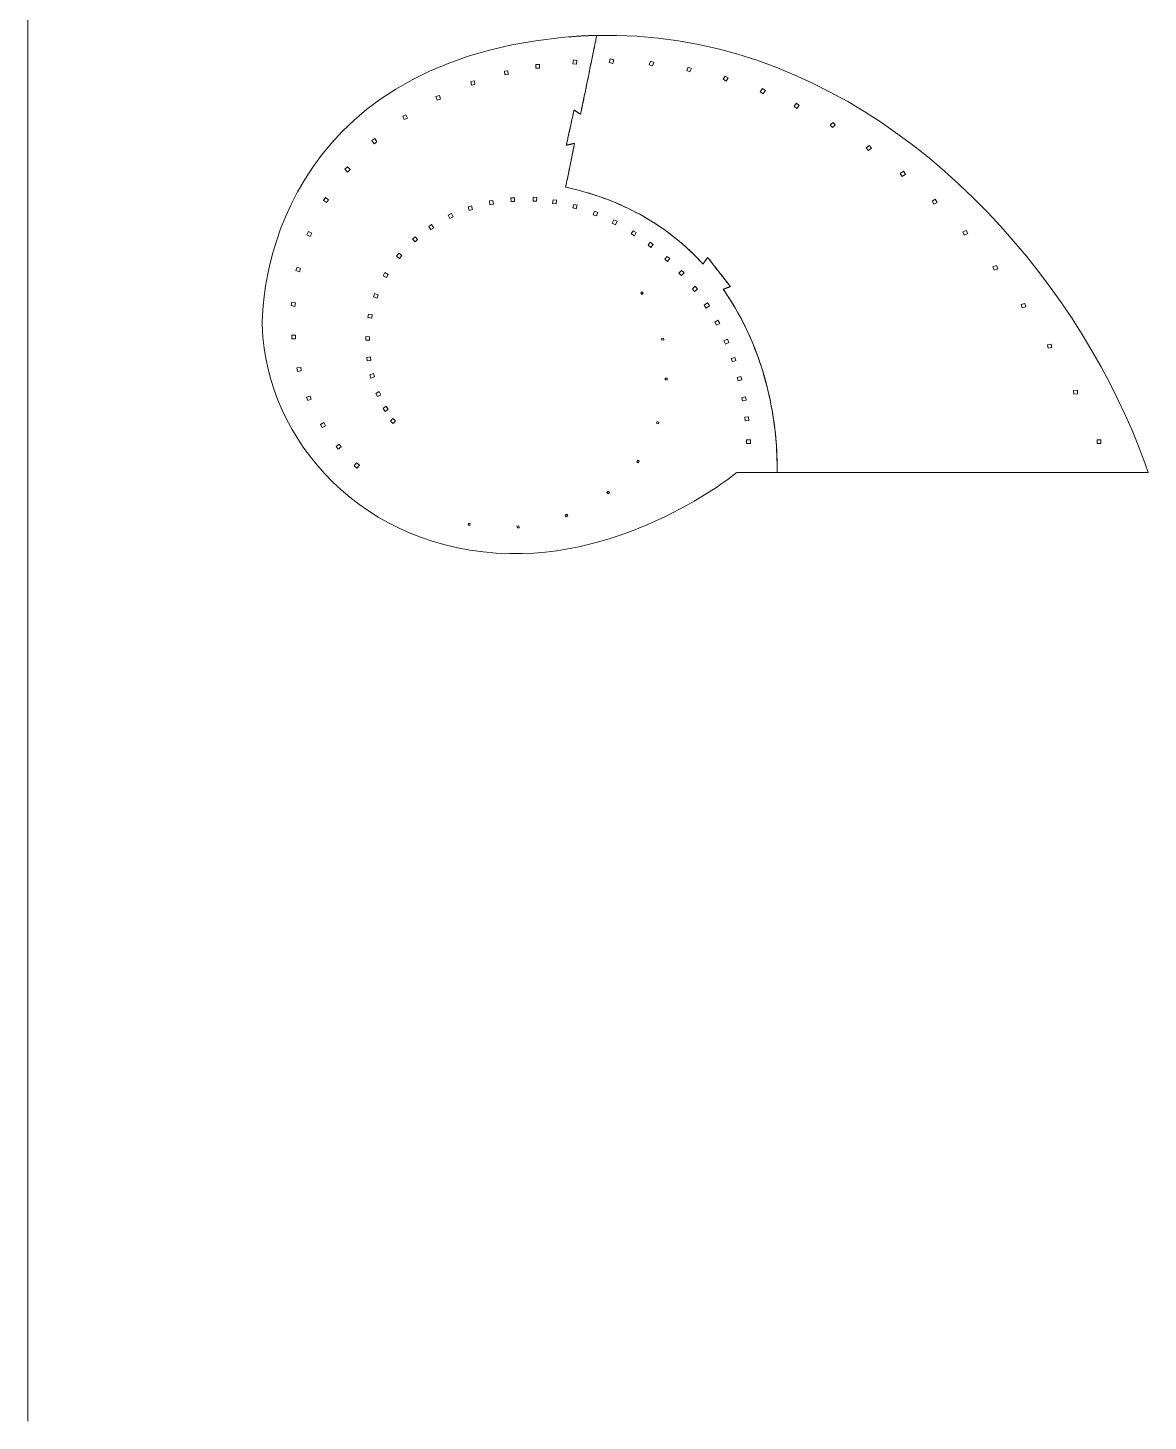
# Model space of a CAD drawing. Header units: inches. Extents: x -11188 to 11060, y -18103 to 6291.
# Drawn here: x 3639 to 5613, y -3267 to -812 of the extents above; entities that cross this region are included whole.
import ezdxf

# ---------------------------------------------------------------- set-up
doc = ezdxf.new("R2010")
doc.units = ezdxf.units.IN
doc.header["$MEASUREMENT"] = 0
doc.layers.add('PRINT', color=7, linetype='Continuous', lineweight=9)
doc.layers.add('SECT-ELEV_dwg', color=8, linetype='Continuous', lineweight=9)

# ---------------------------------------------------------------- blocks, each defined once
blk = doc.blocks.new('SECT-ELEV_dwg_block 158-315270-Level 1')
at = {"layer": 'PRINT', "flags": 128}
blk.add_lwpolyline([(31.6, -52.51), (31.87, -52.02), (31.41, -51.77), (31.14, -52.26)], close=True, dxfattribs=at)
blk = doc.blocks.new('SECT-ELEV_dwg_block 159-315271-Level 1')
at = {"layer": 'PRINT', "flags": 128}
blk.add_lwpolyline([(34.41, -53.72), (34.59, -53.19), (34.1, -53.02), (33.92, -53.55)], close=True, dxfattribs=at)
blk = doc.blocks.new('SECT-ELEV_dwg_block 160-315272-Level 1')
at = {"layer": 'PRINT', "flags": 128}
blk.add_lwpolyline([(36.9, -54.38), (36.98, -53.83), (36.46, -53.76), (36.39, -54.31)], close=True, dxfattribs=at)
blk = doc.blocks.new('SECT-ELEV_dwg_block 161-315273-Level 1')
at = {"layer": 'PRINT', "flags": 128}
blk.add_lwpolyline([(39.75, -54.75), (39.73, -54.2), (39.21, -54.22), (39.23, -54.77)], close=True, dxfattribs=at)
blk = doc.blocks.new('SECT-ELEV_dwg_block 162-315274-Level 1')
at = {"layer": 'PRINT', "flags": 128}
blk.add_lwpolyline([(42.2, -54.76), (42.09, -54.22), (41.58, -54.32), (41.69, -54.87)], close=True, dxfattribs=at)
blk = doc.blocks.new('SECT-ELEV_dwg_block 163-315275-Level 1')
at = {"layer": 'PRINT', "flags": 128}
blk.add_lwpolyline([(44.33, -54.55), (44.11, -54.04), (43.63, -54.24), (43.85, -54.75)], close=True, dxfattribs=at)
blk = doc.blocks.new('SECT-ELEV_dwg_block 164-315276-Level 1')
at = {"layer": 'PRINT', "flags": 128}
blk.add_lwpolyline([(30.76, -62.82), (30.58, -63.35), (31.08, -63.51), (31.25, -62.99)], close=True, dxfattribs=at)
blk = doc.blocks.new('SECT-ELEV_dwg_block 165-315277-Level 1')
at = {"layer": 'PRINT', "flags": 128}
blk.add_lwpolyline([(35.13, -63.52), (35.05, -64.07), (35.57, -64.14), (35.64, -63.59)], close=True, dxfattribs=at)
blk = doc.blocks.new('SECT-ELEV_dwg_block 166-315278-Level 1')
at = {"layer": 'PRINT', "flags": 128}
blk.add_lwpolyline([(39.52, -63.54), (39.54, -64.1), (40.06, -64.08), (40.04, -63.52)], close=True, dxfattribs=at)
blk = doc.blocks.new('SECT-ELEV_dwg_block 167-315279-Level 1')
at = {"layer": 'PRINT', "flags": 128}
blk.add_lwpolyline([(43.35, -63), (43.47, -63.55), (43.97, -63.44), (43.86, -62.9)], close=True, dxfattribs=at)
blk = doc.blocks.new('SECT-ELEV_dwg_block 168-315280-Level 1')
at = {"layer": 'PRINT', "flags": 128}
blk.add_lwpolyline([(47, -61.97), (47.21, -62.48), (47.69, -62.28), (47.48, -61.77)], close=True, dxfattribs=at)
blk = doc.blocks.new('SECT-ELEV_dwg_block 169-315281-Level 1')
at = {"layer": 'PRINT', "flags": 128}
blk.add_lwpolyline([(26.22, -61.32), (25.96, -61.81), (26.41, -62.06), (26.68, -61.57)], close=True, dxfattribs=at)
blk = doc.blocks.new('SECT-ELEV_dwg_block 170-315282-Level 1')
at = {"layer": 'PRINT', "flags": 128}
blk.add_lwpolyline([(28.79, -50.68), (29.12, -50.23), (28.7, -49.93), (28.38, -50.37)], close=True, dxfattribs=at)
blk = doc.blocks.new('SECT-ELEV_dwg_block 171-315283-Level 1')
at = {"layer": 'PRINT', "flags": 128}
blk.add_lwpolyline([(21.98, -59.16), (21.65, -59.6), (22.06, -59.91), (22.4, -59.47)], close=True, dxfattribs=at)
blk = doc.blocks.new('SECT-ELEV_dwg_block 172-315284-Level 1')
at = {"layer": 'PRINT', "flags": 128}
blk.add_lwpolyline([(26.47, -48.56), (26.88, -48.18), (26.52, -47.8), (26.11, -48.18)], close=True, dxfattribs=at)
blk = doc.blocks.new('SECT-ELEV_dwg_block 173-315285-Level 1')
at = {"layer": 'PRINT', "flags": 128}
blk.add_lwpolyline([(17.85, -56.16), (17.45, -56.54), (17.81, -56.92), (18.21, -56.54)], close=True, dxfattribs=at)
blk = doc.blocks.new('SECT-ELEV_dwg_block 174-315286-Level 1')
at = {"layer": 'PRINT', "flags": 128}
blk.add_lwpolyline([(14.02, -52.34), (13.56, -52.66), (13.86, -53.09), (14.32, -52.77)], close=True, dxfattribs=at)
blk = doc.blocks.new('SECT-ELEV_dwg_block 175-315287-Level 1')
at = {"layer": 'PRINT', "flags": 128}
blk.add_lwpolyline([(24.37, -45.87), (24.83, -45.56), (24.54, -45.12), (24.08, -45.44)], close=True, dxfattribs=at)
blk = doc.blocks.new('SECT-ELEV_dwg_block 176-315288-Level 1')
at = {"layer": 'PRINT', "flags": 128}
blk.add_lwpolyline([(10.78, -47.88), (10.28, -48.12), (10.51, -48.59), (11.01, -48.35)], close=True, dxfattribs=at)
blk = doc.blocks.new('SECT-ELEV_dwg_block 177-315289-Level 1')
at = {"layer": 'PRINT', "flags": 128}
blk.add_lwpolyline([(22.71, -42.82), (23.21, -42.58), (22.99, -42.11), (22.49, -42.35)], close=True, dxfattribs=at)
blk = doc.blocks.new('SECT-ELEV_dwg_block 178-315290-Level 1')
at = {"layer": 'PRINT', "flags": 128}
blk.add_lwpolyline([(21.59, -39.6), (22.12, -39.45), (21.98, -38.95), (21.44, -39.1)], close=True, dxfattribs=at)
blk = doc.blocks.new('SECT-ELEV_dwg_block 179-315291-Level 1')
at = {"layer": 'PRINT', "flags": 128}
blk.add_lwpolyline([(8.29, -43.04), (7.75, -43.2), (7.91, -43.7), (8.44, -43.54)], close=True, dxfattribs=at)
blk = doc.blocks.new('SECT-ELEV_dwg_block 180-315292-Level 1')
at = {"layer": 'PRINT', "flags": 128}
blk.add_lwpolyline([(21.02, -36.63), (21.57, -36.57), (21.51, -36.05), (20.96, -36.11)], close=True, dxfattribs=at)
blk = doc.blocks.new('SECT-ELEV_dwg_block 181-315293-Level 1')
at = {"layer": 'PRINT', "flags": 128}
blk.add_lwpolyline([(6.47, -37.65), (5.92, -37.72), (5.99, -38.24), (6.54, -38.16)], close=True, dxfattribs=at)
blk = doc.blocks.new('SECT-ELEV_dwg_block 182-315294-Level 1')
at = {"layer": 'PRINT', "flags": 128}
blk.add_lwpolyline([(20.84, -33.3), (21.39, -33.33), (21.41, -32.81), (20.86, -32.78)], close=True, dxfattribs=at)
blk = doc.blocks.new('SECT-ELEV_dwg_block 183-315295-Level 1')
at = {"layer": 'PRINT', "flags": 128}
blk.add_lwpolyline([(21.1, -30.15), (21.64, -30.26), (21.74, -29.75), (21.2, -29.64)], close=True, dxfattribs=at)
blk = doc.blocks.new('SECT-ELEV_dwg_block 184-315296-Level 1')
at = {"layer": 'PRINT', "flags": 128}
blk.add_lwpolyline([(21.78, -27), (22.3, -27.18), (22.47, -26.68), (21.94, -26.51)], close=True, dxfattribs=at)
blk = doc.blocks.new('SECT-ELEV_dwg_block 185-315297-Level 1')
at = {"layer": 'PRINT', "flags": 128}
blk.add_lwpolyline([(22.82, -23.98), (23.32, -24.21), (23.54, -23.74), (23.04, -23.51)], close=True, dxfattribs=at)
blk = doc.blocks.new('SECT-ELEV_dwg_block 186-315298-Level 1')
at = {"layer": 'PRINT', "flags": 128}
blk.add_lwpolyline([(5.46, -32.08), (4.9, -32.06), (4.88, -32.58), (5.43, -32.6)], close=True, dxfattribs=at)
blk = doc.blocks.new('SECT-ELEV_dwg_block 187-315299-Level 1')
at = {"layer": 'PRINT', "flags": 128}
blk.add_lwpolyline([(5.2, -26.52), (4.66, -26.4), (4.56, -26.91), (5.1, -27.02)], close=True, dxfattribs=at)
blk = doc.blocks.new('SECT-ELEV_dwg_block 188-315300-Level 1')
at = {"layer": 'PRINT', "flags": 128}
blk.add_lwpolyline([(5.62, -21.02), (5.1, -20.84), (4.94, -21.34), (5.46, -21.51)], close=True, dxfattribs=at)
blk = doc.blocks.new('SECT-ELEV_dwg_block 189-315301-Level 1')
at = {"layer": 'PRINT', "flags": 128}
blk.add_lwpolyline([(6.57, -16.01), (6.06, -15.79), (5.85, -16.26), (6.36, -16.48)], close=True, dxfattribs=at)
blk = doc.blocks.new('SECT-ELEV_dwg_block 190-315302-Level 1')
at = {"layer": 'PRINT', "flags": 128}
blk.add_lwpolyline([(67.9, -7.95), (67.69, -8.46), (67.21, -8.26), (67.42, -7.75)], close=True, dxfattribs=at)
blk = doc.blocks.new('SECT-ELEV_dwg_block 191-315303-Level 1')
at = {"layer": 'PRINT', "flags": 128}
blk.add_lwpolyline([(65.09, -6.96), (64.92, -7.49), (64.42, -7.33), (64.59, -6.8)], close=True, dxfattribs=at)
blk = doc.blocks.new('SECT-ELEV_dwg_block 192-315304-Level 1')
at = {"layer": 'PRINT', "flags": 128}
blk.add_lwpolyline([(62.13, -6.16), (62.01, -6.7), (61.5, -6.59), (61.62, -6.05)], close=True, dxfattribs=at)
blk = doc.blocks.new('SECT-ELEV_dwg_block 193-315305-Level 1')
at = {"layer": 'PRINT', "flags": 128}
blk.add_lwpolyline([(59.23, -5.62), (59.16, -6.17), (58.64, -6.1), (58.72, -5.55)], close=True, dxfattribs=at)
blk = doc.blocks.new('SECT-ELEV_dwg_block 194-315306-Level 1')
at = {"layer": 'PRINT', "flags": 128}
blk.add_lwpolyline([(56.38, -5.31), (56.36, -5.86), (55.84, -5.84), (55.86, -5.28)], close=True, dxfattribs=at)
blk = doc.blocks.new('SECT-ELEV_dwg_block 195-315307-Level 1')
at = {"layer": 'PRINT', "flags": 128}
blk.add_lwpolyline([(53.28, -5.22), (53.3, -5.77), (52.78, -5.79), (52.76, -5.24)], close=True, dxfattribs=at)
blk = doc.blocks.new('SECT-ELEV_dwg_block 196-315308-Level 1')
at = {"layer": 'PRINT', "flags": 128}
blk.add_lwpolyline([(50.3, -5.38), (50.37, -5.93), (49.85, -5.99), (49.78, -5.44)], close=True, dxfattribs=at)
blk = doc.blocks.new('SECT-ELEV_dwg_block 197-315309-Level 1')
at = {"layer": 'PRINT', "flags": 128}
blk.add_lwpolyline([(47.3, -5.79), (47.42, -6.33), (46.91, -6.44), (46.79, -5.9)], close=True, dxfattribs=at)
blk = doc.blocks.new('SECT-ELEV_dwg_block 198-315310-Level 1')
at = {"layer": 'PRINT', "flags": 128}
blk.add_lwpolyline([(44.29, -6.46), (44.46, -6.99), (43.96, -7.14), (43.79, -6.61)], close=True, dxfattribs=at)
blk = doc.blocks.new('SECT-ELEV_dwg_block 199-315311-Level 1')
at = {"layer": 'PRINT', "flags": 128}
blk.add_lwpolyline([(41.48, -7.34), (41.69, -7.85), (41.21, -8.05), (41, -7.54)], close=True, dxfattribs=at)
blk = doc.blocks.new('SECT-ELEV_dwg_block 200-315312-Level 1')
at = {"layer": 'PRINT', "flags": 128}
blk.add_lwpolyline([(38.48, -8.57), (38.72, -9.07), (38.26, -9.3), (38.01, -8.8)], close=True, dxfattribs=at)
blk = doc.blocks.new('SECT-ELEV_dwg_block 201-315313-Level 1')
at = {"layer": 'PRINT', "flags": 128}
blk.add_lwpolyline([(35.8, -9.96), (36.09, -10.43), (35.65, -10.71), (35.36, -10.24)], close=True, dxfattribs=at)
blk = doc.blocks.new('SECT-ELEV_dwg_block 202-315314-Level 1')
at = {"layer": 'PRINT', "flags": 128}
blk.add_lwpolyline([(33.03, -11.72), (33.37, -12.17), (32.95, -12.48), (32.62, -12.03)], close=True, dxfattribs=at)
blk = doc.blocks.new('SECT-ELEV_dwg_block 203-315315-Level 1')
at = {"layer": 'PRINT', "flags": 128}
blk.add_lwpolyline([(30.59, -13.62), (30.96, -14.03), (30.58, -14.38), (30.2, -13.96)], close=True, dxfattribs=at)
blk = doc.blocks.new('SECT-ELEV_dwg_block 204-315316-Level 1')
at = {"layer": 'PRINT', "flags": 128}
blk.add_lwpolyline([(28.25, -15.83), (28.67, -16.2), (28.32, -16.58), (27.91, -16.22)], close=True, dxfattribs=at)
blk = doc.blocks.new('SECT-ELEV_dwg_block 205-315317-Level 1')
at = {"layer": 'PRINT', "flags": 128}
blk.add_lwpolyline([(26.22, -18.18), (26.67, -18.5), (26.37, -18.92), (25.92, -18.6)], close=True, dxfattribs=at)
blk = doc.blocks.new('SECT-ELEV_dwg_block 206-315318-Level 1')
at = {"layer": 'PRINT', "flags": 128}
blk.add_lwpolyline([(24.5, -20.58), (24.99, -20.84), (24.75, -21.3), (24.26, -21.03)], close=True, dxfattribs=at)
blk = doc.blocks.new('SECT-ELEV_dwg_block 207-315319-Level 1')
at = {"layer": 'PRINT', "flags": 128}
blk.add_lwpolyline([(9.51, -6.84), (9.06, -6.52), (9.36, -6.09), (9.81, -6.42)], close=True, dxfattribs=at)
blk = doc.blocks.new('SECT-ELEV_dwg_block 208-315320-Level 1')
at = {"layer": 'PRINT', "flags": 128}
blk.add_lwpolyline([(7.61, -11.98), (7.12, -11.72), (7.36, -11.26), (7.85, -11.52)], close=True, dxfattribs=at)
blk = doc.blocks.new('SECT-ELEV_dwg_block 209-315321-Level 1')
at = {"layer": 'PRINT', "flags": 128}
blk.add_lwpolyline([(70.55, -9.08), (70.29, -9.57), (70.75, -9.81), (71.01, -9.32)], close=True, dxfattribs=at)
blk = doc.blocks.new('SECT-ELEV_dwg_block 210-315322-Level 1')
at = {"layer": 'PRINT', "flags": 128}
blk.add_lwpolyline([(51.57, -13.88), (51.65, -13.61), (51.4, -13.54), (51.32, -13.8)], close=True, dxfattribs=at)
blk = doc.blocks.new('SECT-ELEV_dwg_block 211-315323-Level 1')
at = {"layer": 'PRINT', "flags": 128}
blk.add_lwpolyline([(44.23, -13.43), (44.19, -13.15), (43.93, -13.19), (43.97, -13.46)], close=True, dxfattribs=at)
blk = doc.blocks.new('SECT-ELEV_dwg_block 212-315324-Level 1')
at = {"layer": 'PRINT', "flags": 128}
blk.add_lwpolyline([(62.06, -20.18), (62.25, -19.97), (62.05, -19.8), (61.87, -20)], close=True, dxfattribs=at)
blk = doc.blocks.new('SECT-ELEV_dwg_block 213-315325-Level 1')
at = {"layer": 'PRINT', "flags": 128}
blk.add_lwpolyline([(65.72, -25.37), (65.96, -25.23), (65.83, -25), (65.59, -25.14)], close=True, dxfattribs=at)
blk = doc.blocks.new('SECT-ELEV_dwg_block 214-315326-Level 1')
at = {"layer": 'PRINT', "flags": 128}
blk.add_lwpolyline([(67.71, -31.31), (67.98, -31.23), (67.91, -30.98), (67.64, -31.06)], close=True, dxfattribs=at)
blk = doc.blocks.new('SECT-ELEV_dwg_block 215-315327-Level 1')
at = {"layer": 'PRINT', "flags": 128}
blk.add_lwpolyline([(67.86, -38.28), (68.13, -38.28), (68.14, -38.02), (67.86, -38.02)], close=True, dxfattribs=at)
blk = doc.blocks.new('SECT-ELEV_dwg_block 216-315328-Level 1')
at = {"layer": 'PRINT', "flags": 128}
blk.add_lwpolyline([(66.04, -45.32), (66.31, -45.4), (66.39, -45.16), (66.12, -45.07)], close=True, dxfattribs=at)
blk = doc.blocks.new('SECT-ELEV_dwg_block 217-315329-Level 1')
at = {"layer": 'PRINT', "flags": 128}
blk.add_lwpolyline([(62.41, -51.47), (62.64, -51.63), (62.79, -51.42), (62.56, -51.26)], close=True, dxfattribs=at)
blk = doc.blocks.new('SECT-ELEV_dwg_block 138-315250-Level 1')
at = {"layer": 'PRINT', "flags": 128}
blk.add_lwpolyline([(58.77, -29.51), (59.28, -29.28), (59.5, -29.75), (58.99, -29.98)], close=True, dxfattribs=at)
blk = doc.blocks.new('SECT-ELEV_dwg_block 139-315251-Level 1')
at = {"layer": 'PRINT', "flags": 128}
blk.add_lwpolyline([(54.27, -24.99), (54.75, -24.71), (55.01, -25.16), (54.53, -25.44)], close=True, dxfattribs=at)
blk = doc.blocks.new('SECT-ELEV_dwg_block 140-315252-Level 1')
at = {"layer": 'PRINT', "flags": 128}
blk.add_lwpolyline([(49.6, -20.91), (50.06, -20.6), (50.36, -21.02), (49.9, -21.34)], close=True, dxfattribs=at)
blk = doc.blocks.new('SECT-ELEV_dwg_block 141-315253-Level 1')
at = {"layer": 'PRINT', "flags": 128}
blk.add_lwpolyline([(44.61, -17.16), (45.04, -16.8), (45.37, -17.2), (44.95, -17.56)], close=True, dxfattribs=at)
blk = doc.blocks.new('SECT-ELEV_dwg_block 142-315254-Level 1')
at = {"layer": 'PRINT', "flags": 128}
blk.add_lwpolyline([(39.31, -13.81), (39.7, -13.42), (40.07, -13.79), (39.68, -14.18)], close=True, dxfattribs=at)
blk = doc.blocks.new('SECT-ELEV_dwg_block 143-315255-Level 1')
at = {"layer": 'PRINT', "flags": 128}
blk.add_lwpolyline([(34.03, -11.04), (34.38, -10.62), (34.78, -10.95), (34.42, -11.38)], close=True, dxfattribs=at)
blk = doc.blocks.new('SECT-ELEV_dwg_block 144-315256-Level 1')
at = {"layer": 'PRINT', "flags": 128}
blk.add_lwpolyline([(29.06, -8.91), (29.38, -8.46), (29.81, -8.75), (29.49, -9.21)], close=True, dxfattribs=at)
blk = doc.blocks.new('SECT-ELEV_dwg_block 145-315257-Level 1')
at = {"layer": 'PRINT', "flags": 128}
blk.add_lwpolyline([(23.61, -7.09), (23.89, -6.61), (24.34, -6.87), (24.06, -7.35)], close=True, dxfattribs=at)
blk = doc.blocks.new('SECT-ELEV_dwg_block 146-315258-Level 1')
at = {"layer": 'PRINT', "flags": 128}
blk.add_lwpolyline([(18.26, -5.79), (18.49, -5.29), (18.97, -5.51), (18.73, -6.01)], close=True, dxfattribs=at)
blk = doc.blocks.new('SECT-ELEV_dwg_block 147-315259-Level 1')
at = {"layer": 'PRINT', "flags": 128}
blk.add_lwpolyline([(12.73, -4.96), (12.92, -4.43), (13.41, -4.61), (13.22, -5.13)], close=True, dxfattribs=at)
blk = doc.blocks.new('SECT-ELEV_dwg_block 148-315260-Level 1')
at = {"layer": 'PRINT', "flags": 128}
blk.add_lwpolyline([(6.89, -4.62), (7.04, -4.09), (7.54, -4.22), (7.4, -4.76)], close=True, dxfattribs=at)
blk = doc.blocks.new('SECT-ELEV_dwg_block 149-315261-Level 1')
at = {"layer": 'PRINT', "flags": 128}
blk.add_lwpolyline([(75.04, -52.79), (75.6, -52.74), (75.64, -53.26), (75.09, -53.3)], close=True, dxfattribs=at)
blk = doc.blocks.new('SECT-ELEV_dwg_block 150-315262-Level 1')
at = {"layer": 'PRINT', "flags": 128}
blk.add_lwpolyline([(71.21, -46.07), (71.76, -45.97), (71.85, -46.49), (71.3, -46.58)], close=True, dxfattribs=at)
blk = doc.blocks.new('SECT-ELEV_dwg_block 151-315263-Level 1')
at = {"layer": 'PRINT', "flags": 128}
blk.add_lwpolyline([(67.34, -40.14), (67.88, -40), (68.02, -40.5), (67.48, -40.64)], close=True, dxfattribs=at)
blk = doc.blocks.new('SECT-ELEV_dwg_block 152-315264-Level 1')
at = {"layer": 'PRINT', "flags": 128}
blk.add_lwpolyline([(63.21, -34.64), (63.73, -34.45), (63.91, -34.94), (63.39, -35.13)], close=True, dxfattribs=at)
blk = doc.blocks.new('SECT-ELEV_dwg_block 153-315265-Level 1')
at = {"layer": 'PRINT', "flags": 128}
blk.add_lwpolyline([(78.49, -60.55), (79.05, -60.55), (79.05, -60.03), (78.49, -60.03)], close=True, dxfattribs=at)
blk = doc.blocks.new('SECT-ELEV_dwg_base-block-315413-Level 1')
at = {"layer": 'PRINT', "flags": 128}
blk.add_lwpolyline([(5894.7, -2660.2), (5894.7, -2660.1), (5894.7, -2660.1), (5894.7, -2659.9), (5894.7, -2659.8), (5894.7, -2659.6), (5894.7, -2659.4), (5894.7, -2659.1), (5894.7, -2658.8), (5894.7, -2658.5), (5894.7, -2658.1), (5894.7, -2657.8), (5894.7, -2657.4), (5894.7, -2656.9), (5894.7, -2656.5), (5894.7, -2656.1), (5894.7, -2655.6), (5894.7, -2655.2), (5894.7, -2654.7), (5894.7, -2654.2), (5894.7, -2653.7), (5894.7, -2653.3), (5894.7, -2652.8), (5894.7, -2652.3), (5894.7, -2651.9), (5894.7, -2651.5), (5894.7, -2651), (5894.7, -2650.6), (5894.7, -2650.3), (5894.7, -2649.9), (5894.7, -2649.6), (5894.7, -2649.2), (5894.7, -2649), (5894.7, -2648.7), (5894.7, -2648.5), (5894.7, -2648.3), (5894.7, -2648.2), (5894.7, -2648.1), (5894.7, -2648.1), (5894.7, -2644.2), (5894.6, -2636.9), (5894.4, -2629.6), (5894.1, -2622.1), (5893.7, -2614.6), (5893.1, -2606.9), (5892.5, -2599.2), (5891.7, -2591.4), (5890.8, -2583.5), (5889.8, -2575.5), (5888.7, -2567.5), (5887.4, -2559.4), (5886.1, -2551.3), (5884.6, -2543.1), (5882.9, -2534.9), (5881.2, -2526.6), (5879.3, -2518.3), (5877.2, -2510), (5875.1, -2501.6), (5872.8, -2493.2), (5870.3, -2484.8), (5867.7, -2476.4), (5865, -2468), (5862.1, -2459.6), (5859, -2451.2), (5855.8, -2442.8), (5852.5, -2434.4), (5849, -2426.1), (5845.3, -2417.7), (5841.5, -2409.4), (5837.5, -2401.2), (5833.3, -2392.9), (5829, -2384.8), (5824.5, -2376.6), (5819.8, -2368.5), (5815, -2360.5), (5810, -2352.6), (5804.8, -2344.7), (5799.8, -2337.5), (5799.9, -2337.5), (5799.9, -2337.5), (5800.1, -2337.4), (5800.2, -2337.4), (5800.4, -2337.3), (5800.7, -2337.2), (5801, -2337.1), (5801.3, -2337), (5801.6, -2336.8), (5802, -2336.7), (5802.4, -2336.5), (5802.8, -2336.4), (5803.2, -2336.2), (5803.7, -2336.1), (5804.2, -2335.9), (5804.6, -2335.7), (5805.1, -2335.5), (5805.6, -2335.3), (5806.1, -2335.1), (5806.6, -2335), (5807.1, -2334.8), (5807.6, -2334.6), (5808.1, -2334.4), (5808.6, -2334.2), (5809, -2334.1), (5809.5, -2333.9), (5809.9, -2333.7), (5810.3, -2333.6), (5810.7, -2333.4), (5811, -2333.3), (5811.3, -2333.2), (5811.6, -2333.1), (5811.9, -2333), (5812.1, -2332.9), (5812.3, -2332.8), (5812.4, -2332.8), (5812.5, -2332.8), (5812.6, -2332.7), (5812.5, -2332.7), (5812.4, -2332.5), (5812, -2332.1), (5811.6, -2331.5), (5811, -2330.7), (5810.2, -2329.8), (5809.4, -2328.7), (5808.5, -2327.5), (5807.4, -2326.1), (5806.3, -2324.7), (5805.1, -2323.1), (5803.8, -2321.5), (5802.4, -2319.8), (5801, -2318), (5799.6, -2316.1), (5798.1, -2314.2), (5796.5, -2312.2), (5795, -2310.3), (5793.4, -2308.3), (5791.9, -2306.2), (5790.3, -2304.2), (5788.8, -2302.3), (5787.2, -2300.3), (5785.7, -2298.4), (5784.3, -2296.5), (5782.8, -2294.7), (5781.5, -2292.9), (5780.2, -2291.3), (5778.9, -2289.7), (5777.8, -2288.2), (5776.7, -2286.9), (5775.7, -2285.6), (5774.9, -2284.5), (5774.1, -2283.5), (5773.5, -2282.7), (5773, -2282.1), (5772.7, -2281.6), (5772.4, -2281.4), (5772.4, -2281.3), (5772.4, -2281.3), (5772.3, -2281.4), (5772.2, -2281.5), (5772.1, -2281.7), (5772, -2281.9), (5771.8, -2282.1), (5771.6, -2282.4), (5771.4, -2282.7), (5771.2, -2283), (5771, -2283.3), (5770.7, -2283.7), (5770.5, -2284.1), (5770.2, -2284.5), (5769.9, -2284.9), (5769.6, -2285.3), (5769.3, -2285.8), (5769, -2286.2), (5768.7, -2286.7), (5768.4, -2287.1), (5768, -2287.6), (5767.7, -2288.1), (5767.4, -2288.5), (5767.1, -2289), (5766.8, -2289.4), (5766.5, -2289.8), (5766.2, -2290.2), (5766, -2290.6), (5765.7, -2291), (5765.5, -2291.3), (5765.3, -2291.7), (5765.1, -2291.9), (5764.9, -2292.2), (5764.7, -2292.5), (5764.6, -2292.7), (5764.5, -2292.8), (5764.4, -2292.9), (5764.3, -2293), (5764.3, -2293.1), (5761.2, -2289.7), (5756.7, -2284.9), (5752, -2280.1), (5747.3, -2275.5), (5742.5, -2270.8), (5737.6, -2266.2), (5732.6, -2261.7), (5727.5, -2257.2), (5722.4, -2252.8), (5717.1, -2248.5), (5711.7, -2244.2), (5706.2, -2240), (5700.7, -2235.9), (5695, -2231.8), (5689.3, -2227.8), (5683.4, -2223.9), (5677.5, -2220), (5671.4, -2216.2), (5665.3, -2212.5), (5659, -2208.9), (5652.7, -2205.4), (5646.2, -2201.9), (5639.7, -2198.5), (5633, -2195.3), (5626.2, -2192.1), (5619.4, -2188.9), (5612.4, -2185.9), (5605.3, -2183), (5598.1, -2180.1), (5590.8, -2177.4), (5583.4, -2174.7), (5575.9, -2172.2), (5568.3, -2169.7), (5560.6, -2167.4), (5552.8, -2165.1), (5544.8, -2163), (5536.7, -2160.9), (5528.6, -2159), (5522.2, -2157.6), (5522.3, -2157.4), (5522.4, -2156.8), (5522.5, -2156.1), (5522.7, -2155), (5523, -2153.7), (5523.3, -2152.2), (5523.7, -2150.4), (5524.1, -2148.5), (5524.5, -2146.4), (5525, -2144.1), (5525.5, -2141.7), (5526, -2139.1), (5526.5, -2136.5), (5527.1, -2133.7), (5527.7, -2130.9), (5528.3, -2128), (5528.9, -2125), (5529.5, -2122), (5530.1, -2119), (5530.8, -2116), (5531.4, -2113), (5532, -2110), (5532.6, -2107.1), (5533.2, -2104.3), (5533.7, -2101.5), (5534.3, -2098.8), (5534.8, -2096.3), (5535.3, -2093.9), (5535.8, -2091.6), (5536.2, -2089.5), (5536.6, -2087.6), (5536.9, -2085.8), (5537.3, -2084.3), (5537.5, -2083), (5537.7, -2081.9), (5537.9, -2081.1), (5538, -2080.6), (5538.1, -2080.4), (5538, -2080.4), (5538, -2080.4), (5537.8, -2080.4), (5537.7, -2080.5), (5537.4, -2080.5), (5537.2, -2080.6), (5536.9, -2080.7), (5536.5, -2080.7), (5536.1, -2080.8), (5535.7, -2080.9), (5535.3, -2081), (5534.8, -2081.1), (5534.3, -2081.2), (5533.8, -2081.3), (5533.3, -2081.4), (5532.7, -2081.6), (5532.2, -2081.7), (5531.6, -2081.8), (5531, -2081.9), (5530.5, -2082.1), (5529.9, -2082.2), (5529.3, -2082.3), (5528.8, -2082.4), (5528.2, -2082.6), (5527.7, -2082.7), (5527.2, -2082.8), (5526.7, -2082.9), (5526.2, -2083), (5525.8, -2083.1), (5525.4, -2083.2), (5525, -2083.3), (5524.7, -2083.3), (5524.4, -2083.4), (5524.1, -2083.5), (5523.9, -2083.5), (5523.7, -2083.6), (5523.6, -2083.6), (5523.5, -2083.6), (5523.5, -2083.6), (5523.5, -2083.4), (5523.6, -2083), (5523.8, -2082.3), (5524, -2081.4), (5524.2, -2080.4), (5524.5, -2079.1), (5524.8, -2077.7), (5525.1, -2076.2), (5525.5, -2074.5), (5525.9, -2072.6), (5526.3, -2070.7), (5526.8, -2068.6), (5527.2, -2066.5), (5527.7, -2064.2), (5528.2, -2061.9), (5528.7, -2059.6), (5529.3, -2057.2), (5529.8, -2054.8), (5530.3, -2052.4), (5530.9, -2050), (5531.4, -2047.6), (5531.9, -2045.2), (5532.4, -2042.9), (5532.9, -2040.6), (5533.4, -2038.4), (5533.9, -2036.2), (5534.3, -2034.2), (5534.7, -2032.3), (5535.1, -2030.4), (5535.5, -2028.7), (5535.8, -2027.2), (5536.1, -2025.8), (5536.4, -2024.6), (5536.6, -2023.6), (5536.8, -2022.7), (5536.9, -2022.1), (5537, -2021.7), (5537.1, -2021.6), (5537.1, -2021.6), (5537.1, -2021.6), (5537.3, -2021.7), (5537.4, -2021.8), (5537.6, -2021.9), (5537.8, -2022), (5538, -2022.2), (5538.3, -2022.4), (5538.6, -2022.6), (5538.9, -2022.8), (5539.3, -2023), (5539.7, -2023.3), (5540.1, -2023.5), (5540.5, -2023.8), (5540.9, -2024.1), (5541.3, -2024.4), (5541.8, -2024.6), (5542.2, -2024.9), (5542.7, -2025.2), (5543.1, -2025.5), (5543.5, -2025.8), (5544, -2026.1), (5544.4, -2026.4), (5544.9, -2026.7), (5545.3, -2026.9), (5545.7, -2027.2), (5546.1, -2027.5), (5546.4, -2027.7), (5546.8, -2027.9), (5547.1, -2028.1), (5547.4, -2028.3), (5547.7, -2028.5), (5547.9, -2028.7), (5548.1, -2028.8), (5548.3, -2028.9), (5548.4, -2029), (5548.5, -2029.1), (5548.6, -2029.1), (5548.6, -2029.1), (5548.7, -2028.6), (5548.9, -2027.6), (5549.2, -2026.1), (5549.6, -2024.1), (5550.1, -2021.7), (5550.7, -2018.9), (5551.3, -2015.7), (5552, -2012.2), (5552.8, -2008.3), (5553.7, -2004.2), (5554.6, -1999.8), (5555.5, -1995.2), (5556.5, -1990.4), (5557.6, -1985.4), (5558.6, -1980.2), (5559.7, -1975), (5560.8, -1969.6), (5561.9, -1964.2), (5563, -1958.8), (5564.1, -1953.4), (5565.2, -1948), (5566.3, -1942.7), (5567.4, -1937.5), (5568.4, -1932.4), (5569.4, -1927.5), (5570.4, -1922.7), (5571.3, -1918.1), (5572.2, -1913.8), (5573.1, -1909.8), (5573.8, -1906), (5574.5, -1902.6), (5575.2, -1899.5), (5575.7, -1896.8), (5576.2, -1894.5), (5576.6, -1892.7), (5576.8, -1891.4), (5577, -1890.5), (5577.1, -1890.2), (5611.6, -1890.1), (5648.5, -1891.7), (5685, -1894.9), (5720.9, -1899.7), (5756.3, -1906.1), (5791.2, -1914), (5825.6, -1923.3), (5859.3, -1934), (5892.5, -1946.1), (5925.1, -1959.5), (5957.1, -1974.1), (5988.5, -1989.9), (6019.2, -2006.8), (6049.3, -2024.8), (6078.8, -2043.9), (6107.5, -2063.9), (6135.6, -2084.9), (6163, -2106.7), (6189.7, -2129.3), (6215.6, -2152.7), (6240.8, -2176.8), (6265.3, -2201.6), (6289, -2227), (6311.9, -2253), (6334, -2279.4), (6355.4, -2306.3), (6375.8, -2333.6), (6395.5, -2361.2), (6414.3, -2389.2), (6432.3, -2417.3), (6449.4, -2445.7), (6465.5, -2474.2), (6480.8, -2502.8), (6495.2, -2531.4), (6508.7, -2560), (6521.2, -2588.5), (6532.7, -2616.9), (6543.3, -2645.1), (6548.3, -2660.2), (6545.8, -2660.2), (6540.9, -2660.2), (6533.7, -2660.2), (6524.3, -2660.2), (6512.8, -2660.2), (6499.4, -2660.2), (6484.3, -2660.2), (6467.6, -2660.2), (6449.4, -2660.2), (6429.8, -2660.2), (6409, -2660.2), (6387.2, -2660.2), (6364.4, -2660.2), (6340.8, -2660.2), (6316.6, -2660.2), (6291.8, -2660.2), (6266.7, -2660.2), (6241.3, -2660.2), (6215.8, -2660.2), (6190.3, -2660.2), (6165, -2660.2), (6140.1, -2660.2), (6115.5, -2660.2), (6091.6, -2660.2), (6068.3, -2660.2), (6046, -2660.2), (6024.6, -2660.2), (6004.3, -2660.2), (5985.4, -2660.2), (5967.8, -2660.2), (5951.8, -2660.2), (5937.5, -2660.2), (5925, -2660.2), (5914.5, -2660.2), (5906, -2660.2), (5899.8, -2660.2), (5896, -2660.2)], close=True, dxfattribs=at)
at = {"xscale": 12, "yscale": 12, "zscale": 12}
for name in ['SECT-ELEV_dwg_block 148-315260-Level 1', 'SECT-ELEV_dwg_block 147-315259-Level 1', 'SECT-ELEV_dwg_block 146-315258-Level 1', 'SECT-ELEV_dwg_block 145-315257-Level 1', 'SECT-ELEV_dwg_block 144-315256-Level 1', 'SECT-ELEV_dwg_block 143-315255-Level 1', 'SECT-ELEV_dwg_block 142-315254-Level 1', 'SECT-ELEV_dwg_block 141-315253-Level 1', 'SECT-ELEV_dwg_block 140-315252-Level 1', 'SECT-ELEV_dwg_block 139-315251-Level 1', 'SECT-ELEV_dwg_block 138-315250-Level 1', 'SECT-ELEV_dwg_block 152-315264-Level 1', 'SECT-ELEV_dwg_block 151-315263-Level 1', 'SECT-ELEV_dwg_block 150-315262-Level 1', 'SECT-ELEV_dwg_block 149-315261-Level 1', 'SECT-ELEV_dwg_block 153-315265-Level 1']:
    blk.add_blockref(name, (5516.5, -1882.4), dxfattribs=at)
blk = doc.blocks.new('SECT-ELEV_dwg-315180-Level 1')
at = {"lineweight": 9}
blk.add_line((3639.3, 6291.2), (3639.3, -3266.8), dxfattribs=at)
at = {"layer": 'PRINT', "flags": 128}
blk.add_lwpolyline([(4959.1, -1583.2), (4959.1, -1583.2), (4959.1, -1583.3), (4959.1, -1583.5), (4959.1, -1583.7), (4959.1, -1584), (4959.1, -1584.4), (4959.1, -1584.8), (4959.1, -1585.2), (4959.1, -1585.6), (4959.1, -1586.1), (4959.1, -1586.6), (4959.1, -1587.2), (4959.1, -1587.7), (4959.1, -1588.3), (4959.1, -1588.9), (4959.1, -1589.5), (4959.1, -1590.1), (4959.1, -1590.6), (4959.1, -1591.2), (4959.1, -1591.7), (4959.1, -1592.3), (4959.1, -1592.8), (4959.1, -1593.2), (4959.1, -1593.7), (4959.1, -1594.1), (4959.1, -1594.4), (4959.1, -1594.7), (4959.1, -1594.9), (4959.1, -1595.1), (4959.1, -1595.3), (4959.1, -1595.3), (4958.9, -1595.3), (4958.4, -1595.3), (4957.5, -1595.3), (4956.2, -1595.3), (4954.7, -1595.3), (4952.8, -1595.3), (4950.6, -1595.3), (4948.2, -1595.3), (4945.5, -1595.3), (4942.7, -1595.3), (4939.7, -1595.3), (4936.6, -1595.3), (4933.3, -1595.3), (4930, -1595.3), (4926.7, -1595.3), (4923.3, -1595.3), (4919.9, -1595.3), (4916.5, -1595.3), (4913.2, -1595.3), (4910, -1595.3), (4906.9, -1595.3), (4904, -1595.3), (4901.2, -1595.3), (4898.6, -1595.3), (4896.2, -1595.3), (4894.1, -1595.3), (4892.3, -1595.3), (4890.8, -1595.3), (4889.6, -1595.3), (4888.8, -1595.3), (4888.4, -1595.3), (4888.2, -1595.4), (4887.1, -1596.3), (4885, -1597.9), (4881.9, -1600.3), (4877.8, -1603.4), (4872.8, -1607.2), (4866.8, -1611.5), (4859.9, -1616.3), (4852.1, -1621.6), (4843.5, -1627.2), (4834, -1633.3), (4823.7, -1639.6), (4812.7, -1646.1), (4800.9, -1652.8), (4788.3, -1659.7), (4775.1, -1666.6), (4761.2, -1673.5), (4746.7, -1680.3), (4731.5, -1687), (4715.7, -1693.6), (4699.4, -1699.9), (4682.5, -1706), (4665.1, -1711.7), (4647.1, -1717), (4628.8, -1721.9), (4610, -1726.2), (4590.7, -1730), (4571.1, -1733.2), (4551.1, -1735.6), (4530.8, -1737.4), (4510.2, -1738.3), (4488.4, -1738.4), (4464.5, -1737.4), (4441.1, -1735.3), (4418.3, -1732.2), (4396, -1728.1), (4374.3, -1723), (4353.1, -1717), (4332.6, -1710), (4312.6, -1702.2), (4293.3, -1693.6), (4274.6, -1684.1), (4256.5, -1673.9), (4239.1, -1662.9), (4222.4, -1651.2), (4206.4, -1638.9), (4191.1, -1625.9), (4176.5, -1612.2), (4162.6, -1598), (4149.5, -1583.3), (4137.1, -1568.1), (4125.6, -1552.4), (4114.8, -1536.2), (4104.8, -1519.6), (4095.6, -1502.7), (4087.3, -1485.4), (4079.8, -1467.8), (4073.1, -1449.9), (4067.4, -1431.8), (4062.5, -1413.4), (4058.5, -1394.9), (4055.5, -1376.2), (4053.3, -1357.5), (4052.6, -1345.7), (4052.3, -1332.5), (4052.7, -1317.9), (4053.7, -1302.1), (4055.4, -1285.2), (4057.8, -1267.2), (4061.2, -1248.4), (4065.4, -1228.8), (4070.7, -1208.5), (4077, -1187.6), (4084.4, -1166.4), (4093.1, -1144.8), (4103, -1123), (4114.3, -1101.2), (4127, -1079.3), (4141.1, -1057.6), (4156.8, -1036.2), (4174.2, -1015.2), (4193.2, -994.7), (4214, -974.7), (4236.6, -955.6), (4261.2, -937.2), (4287.7, -919.8), (4316.2, -903.5), (4346.9, -888.4), (4379.7, -874.6), (4414.8, -862.2), (4452.2, -851.3), (4492, -842.2), (4534.3, -834.7), (4579.1, -829.2), (4591.9, -828), (4593.5, -827.9), (4595.2, -827.8), (4596.8, -827.6), (4598.4, -827.5), (4600.1, -827.4), (4601.7, -827.3), (4603.3, -827.1), (4604.9, -827), (4606.6, -826.9), (4608.2, -826.8), (4609.8, -826.7), (4611.5, -826.6), (4613.1, -826.5), (4614.7, -826.4), (4616.3, -826.3), (4618, -826.2), (4619.6, -826.2), (4621.2, -826.1), (4622.8, -826), (4624.4, -825.9), (4626.1, -825.9), (4627.7, -825.8), (4629.3, -825.7), (4630.9, -825.7), (4632.5, -825.6), (4634.1, -825.6), (4635.8, -825.5), (4637.4, -825.5), (4639, -825.4), (4640.6, -825.4), (4641.4, -825.5), (4641.2, -826.3), (4640.9, -827.9), (4640.4, -830.2), (4639.8, -833.2), (4639.1, -836.7), (4638.2, -840.9), (4637.3, -845.5), (4636.2, -850.6), (4635.1, -856.1), (4633.9, -861.9), (4632.7, -867.9), (4631.4, -874.2), (4630, -880.7), (4628.7, -887.3), (4627.3, -894), (4626, -900.6), (4624.6, -907.2), (4623.3, -913.8), (4622, -920.1), (4620.7, -926.3), (4619.5, -932.1), (4618.4, -937.7), (4617.3, -942.9), (4616.3, -947.6), (4615.4, -951.9), (4614.7, -955.6), (4614, -958.7), (4613.5, -961.2), (4613.2, -963), (4613, -964), (4612.9, -964.3), (4612.8, -964.2), (4612.7, -964.2), (4612.6, -964), (4612.3, -963.9), (4612, -963.7), (4611.7, -963.5), (4611.3, -963.2), (4610.9, -963), (4610.5, -962.7), (4610, -962.4), (4609.5, -962), (4609, -961.7), (4608.5, -961.3), (4607.9, -961), (4607.4, -960.6), (4606.8, -960.3), (4606.3, -959.9), (4605.7, -959.5), (4605.2, -959.2), (4604.7, -958.9), (4604.2, -958.5), (4603.7, -958.2), (4603.3, -957.9), (4602.9, -957.7), (4602.5, -957.4), (4602.2, -957.2), (4601.9, -957.1), (4601.7, -956.9), (4601.5, -956.8), (4601.4, -956.7), (4601.4, -956.7), (4601.4, -956.9), (4601.2, -957.4), (4601, -958.3), (4600.8, -959.5), (4600.5, -961), (4600.1, -962.7), (4599.7, -964.7), (4599.2, -966.8), (4598.7, -969.2), (4598.1, -971.7), (4597.5, -974.4), (4596.9, -977.1), (4596.3, -980), (4595.7, -982.9), (4595, -985.9), (4594.4, -988.8), (4593.7, -991.8), (4593.1, -994.8), (4592.4, -997.6), (4591.8, -1000.4), (4591.2, -1003.1), (4590.7, -1005.7), (4590.2, -1008.1), (4589.7, -1010.3), (4589.2, -1012.3), (4588.8, -1014.1), (4588.5, -1015.6), (4588.2, -1016.9), (4588, -1017.8), (4587.9, -1018.5), (4587.8, -1018.7), (4587.8, -1018.7), (4588, -1018.7), (4588.1, -1018.7), (4588.4, -1018.6), (4588.7, -1018.6), (4589.1, -1018.5), (4589.6, -1018.4), (4590.1, -1018.3), (4590.6, -1018.1), (4591.2, -1018), (4591.8, -1017.9), (4592.4, -1017.7), (4593.1, -1017.6), (4593.8, -1017.4), (4594.5, -1017.3), (4595.2, -1017.1), (4595.9, -1017), (4596.6, -1016.8), (4597.3, -1016.7), (4597.9, -1016.5), (4598.6, -1016.4), (4599.2, -1016.3), (4599.7, -1016.1), (4600.3, -1016), (4600.8, -1015.9), (4601.2, -1015.8), (4601.6, -1015.7), (4601.9, -1015.7), (4602.1, -1015.6), (4602.3, -1015.6), (4602.4, -1015.5), (4602.4, -1015.6), (4602.3, -1016.1), (4602.1, -1016.9), (4601.8, -1018.2), (4601.5, -1019.9), (4601.1, -1021.9), (4600.6, -1024.2), (4600.1, -1026.8), (4599.5, -1029.6), (4598.9, -1032.6), (4598.2, -1035.8), (4597.5, -1039.2), (4596.8, -1042.7), (4596.1, -1046.3), (4595.3, -1050), (4594.6, -1053.7), (4593.8, -1057.4), (4593, -1061.1), (4592.3, -1064.7), (4591.6, -1068.2), (4590.9, -1071.6), (4590.2, -1074.9), (4589.6, -1078), (4589, -1080.9), (4588.4, -1083.5), (4588, -1085.9), (4587.5, -1087.9), (4587.2, -1089.7), (4586.9, -1091.1), (4586.7, -1092), (4586.6, -1092.6), (4589.1, -1093.3), (4599.2, -1095.6), (4609.1, -1098.1), (4618.9, -1100.8), (4628.5, -1103.6), (4637.9, -1106.6), (4647.2, -1109.7), (4656.3, -1113), (4665.2, -1116.4), (4674, -1119.9), (4682.6, -1123.6), (4691.1, -1127.5), (4699.4, -1131.4), (4707.5, -1135.5), (4715.5, -1139.7), (4723.4, -1144.1), (4731, -1148.5), (4738.6, -1153.1), (4745.9, -1157.8), (4753.2, -1162.6), (4760.2, -1167.6), (4767.2, -1172.6), (4773.9, -1177.7), (4780.6, -1183), (4787.1, -1188.3), (4793.4, -1193.8), (4799.6, -1199.3), (4805.7, -1204.9), (4811.6, -1210.6), (4817.4, -1216.4), (4823.1, -1222.3), (4828.6, -1228.2), (4828.6, -1228.2), (4828.7, -1228.1), (4828.8, -1227.9), (4829, -1227.7), (4829.2, -1227.4), (4829.4, -1227.1), (4829.7, -1226.7), (4829.9, -1226.3), (4830.2, -1225.9), (4830.6, -1225.4), (4830.9, -1224.9), (4831.3, -1224.3), (4831.7, -1223.8), (4832, -1223.2), (4832.4, -1222.7), (4832.8, -1222.1), (4833.2, -1221.6), (4833.6, -1221), (4834, -1220.5), (4834.3, -1219.9), (4834.7, -1219.4), (4835, -1218.9), (4835.3, -1218.5), (4835.6, -1218.1), (4835.9, -1217.7), (4836.1, -1217.3), (4836.3, -1217), (4836.5, -1216.8), (4836.6, -1216.6), (4836.7, -1216.5), (4836.7, -1216.5), (4836.8, -1216.5), (4837.1, -1216.9), (4837.6, -1217.6), (4838.3, -1218.5), (4839.2, -1219.7), (4840.3, -1221), (4841.5, -1222.6), (4842.9, -1224.4), (4844.4, -1226.3), (4846, -1228.4), (4847.7, -1230.5), (4849.5, -1232.8), (4851.3, -1235.2), (4853.2, -1237.6), (4855.1, -1240), (4857, -1242.5), (4859, -1244.9), (4860.9, -1247.4), (4862.7, -1249.8), (4864.6, -1252.1), (4866.3, -1254.4), (4868, -1256.5), (4869.6, -1258.5), (4871.1, -1260.4), (4872.4, -1262.1), (4873.6, -1263.7), (4874.6, -1265), (4875.5, -1266.1), (4876.2, -1267), (4876.6, -1267.5), (4876.9, -1267.8), (4876.9, -1267.9), (4876.8, -1267.9), (4876.7, -1268), (4876.4, -1268.1), (4876.2, -1268.2), (4875.8, -1268.3), (4875.5, -1268.4), (4875, -1268.6), (4874.6, -1268.8), (4874.1, -1268.9), (4873.5, -1269.1), (4873, -1269.3), (4872.4, -1269.6), (4871.8, -1269.8), (4871.2, -1270), (4870.6, -1270.2), (4870, -1270.5), (4869.4, -1270.7), (4868.8, -1270.9), (4868.2, -1271.1), (4867.6, -1271.4), (4867.1, -1271.6), (4866.6, -1271.7), (4866.1, -1271.9), (4865.7, -1272.1), (4865.3, -1272.2), (4865, -1272.4), (4864.7, -1272.5), (4864.4, -1272.6), (4864.3, -1272.6), (4864.2, -1272.6), (4865.8, -1275), (4872.3, -1284.7), (4878.6, -1294.5), (4884.5, -1304.3), (4890.2, -1314.3), (4895.7, -1324.3), (4900.9, -1334.4), (4905.8, -1344.6), (4910.5, -1354.8), (4914.9, -1365.1), (4919.1, -1375.4), (4923.1, -1385.7), (4926.9, -1396), (4930.4, -1406.4), (4933.7, -1416.7), (4936.7, -1427.1), (4939.6, -1437.4), (4942.2, -1447.7), (4944.6, -1457.9), (4946.9, -1468.1), (4948.9, -1478.2), (4950.7, -1488.3), (4952.4, -1498.3), (4953.8, -1508.2), (4955.1, -1518), (4956.1, -1527.7), (4957.1, -1537.3), (4957.8, -1546.8), (4958.3, -1556.1), (4958.7, -1565.3), (4959, -1574.3)], close=True, dxfattribs=at)
blk.add_lwpolyline([(4762, -1432.3), (4765.4, -1432.3), (4765.4, -1429.2), (4762, -1429.2), (4762, -1432.3)], dxfattribs=at)
blk.add_blockref('SECT-ELEV_dwg_base-block-315413-Level 1', (-935.7, 1064.8))
at = {"xscale": 12, "yscale": 12, "zscale": 12, "rotation": 297.3483425351276}
for name in ['SECT-ELEV_dwg_block 208-315320-Level 1', 'SECT-ELEV_dwg_block 207-315319-Level 1', 'SECT-ELEV_dwg_block 188-315300-Level 1', 'SECT-ELEV_dwg_block 189-315301-Level 1', 'SECT-ELEV_dwg_block 187-315299-Level 1', 'SECT-ELEV_dwg_block 186-315298-Level 1', 'SECT-ELEV_dwg_block 181-315293-Level 1', 'SECT-ELEV_dwg_block 179-315291-Level 1', 'SECT-ELEV_dwg_block 176-315288-Level 1', 'SECT-ELEV_dwg_block 183-315295-Level 1', 'SECT-ELEV_dwg_block 184-315296-Level 1', 'SECT-ELEV_dwg_block 185-315297-Level 1', 'SECT-ELEV_dwg_block 206-315318-Level 1', 'SECT-ELEV_dwg_block 205-315317-Level 1', 'SECT-ELEV_dwg_block 204-315316-Level 1', 'SECT-ELEV_dwg_block 182-315294-Level 1', 'SECT-ELEV_dwg_block 203-315315-Level 1', 'SECT-ELEV_dwg_block 202-315314-Level 1', 'SECT-ELEV_dwg_block 174-315286-Level 1', 'SECT-ELEV_dwg_block 180-315292-Level 1', 'SECT-ELEV_dwg_block 201-315313-Level 1', 'SECT-ELEV_dwg_block 178-315290-Level 1', 'SECT-ELEV_dwg_block 200-315312-Level 1', 'SECT-ELEV_dwg_block 177-315289-Level 1', 'SECT-ELEV_dwg_block 199-315311-Level 1', 'SECT-ELEV_dwg_block 173-315285-Level 1', 'SECT-ELEV_dwg_block 175-315287-Level 1', 'SECT-ELEV_dwg_block 198-315310-Level 1', 'SECT-ELEV_dwg_block 197-315309-Level 1', 'SECT-ELEV_dwg_block 171-315283-Level 1', 'SECT-ELEV_dwg_block 172-315284-Level 1', 'SECT-ELEV_dwg_block 211-315323-Level 1', 'SECT-ELEV_dwg_block 196-315308-Level 1', 'SECT-ELEV_dwg_block 170-315282-Level 1', 'SECT-ELEV_dwg_block 195-315307-Level 1', 'SECT-ELEV_dwg_block 169-315281-Level 1', 'SECT-ELEV_dwg_block 158-315270-Level 1', 'SECT-ELEV_dwg_block 210-315322-Level 1', 'SECT-ELEV_dwg_block 194-315306-Level 1', 'SECT-ELEV_dwg_block 159-315271-Level 1', 'SECT-ELEV_dwg_block 193-315305-Level 1', 'SECT-ELEV_dwg_block 164-315276-Level 1', 'SECT-ELEV_dwg_block 160-315272-Level 1', 'SECT-ELEV_dwg_block 192-315304-Level 1', 'SECT-ELEV_dwg_block 165-315277-Level 1', 'SECT-ELEV_dwg_block 161-315273-Level 1', 'SECT-ELEV_dwg_block 191-315303-Level 1', 'SECT-ELEV_dwg_block 162-315274-Level 1', 'SECT-ELEV_dwg_block 190-315302-Level 1', 'SECT-ELEV_dwg_block 166-315278-Level 1', 'SECT-ELEV_dwg_block 163-315275-Level 1', 'SECT-ELEV_dwg_block 212-315324-Level 1', 'SECT-ELEV_dwg_block 167-315279-Level 1', 'SECT-ELEV_dwg_block 209-315321-Level 1', 'SECT-ELEV_dwg_block 168-315280-Level 1', 'SECT-ELEV_dwg_block 213-315325-Level 1', 'SECT-ELEV_dwg_block 214-315326-Level 1', 'SECT-ELEV_dwg_block 215-315327-Level 1', 'SECT-ELEV_dwg_block 217-315329-Level 1', 'SECT-ELEV_dwg_block 216-315328-Level 1']:
    blk.add_blockref(name, (4619.9, -736.1), dxfattribs=at)

msp = doc.modelspace()

# ---------------------------------------------------------------- block references
at = {"layer": 'SECT-ELEV_dwg', "color": 7}
msp.add_blockref('SECT-ELEV_dwg-315180-Level 1', (0, 0), dxfattribs=at)

doc.saveas('drawing.dxf')
